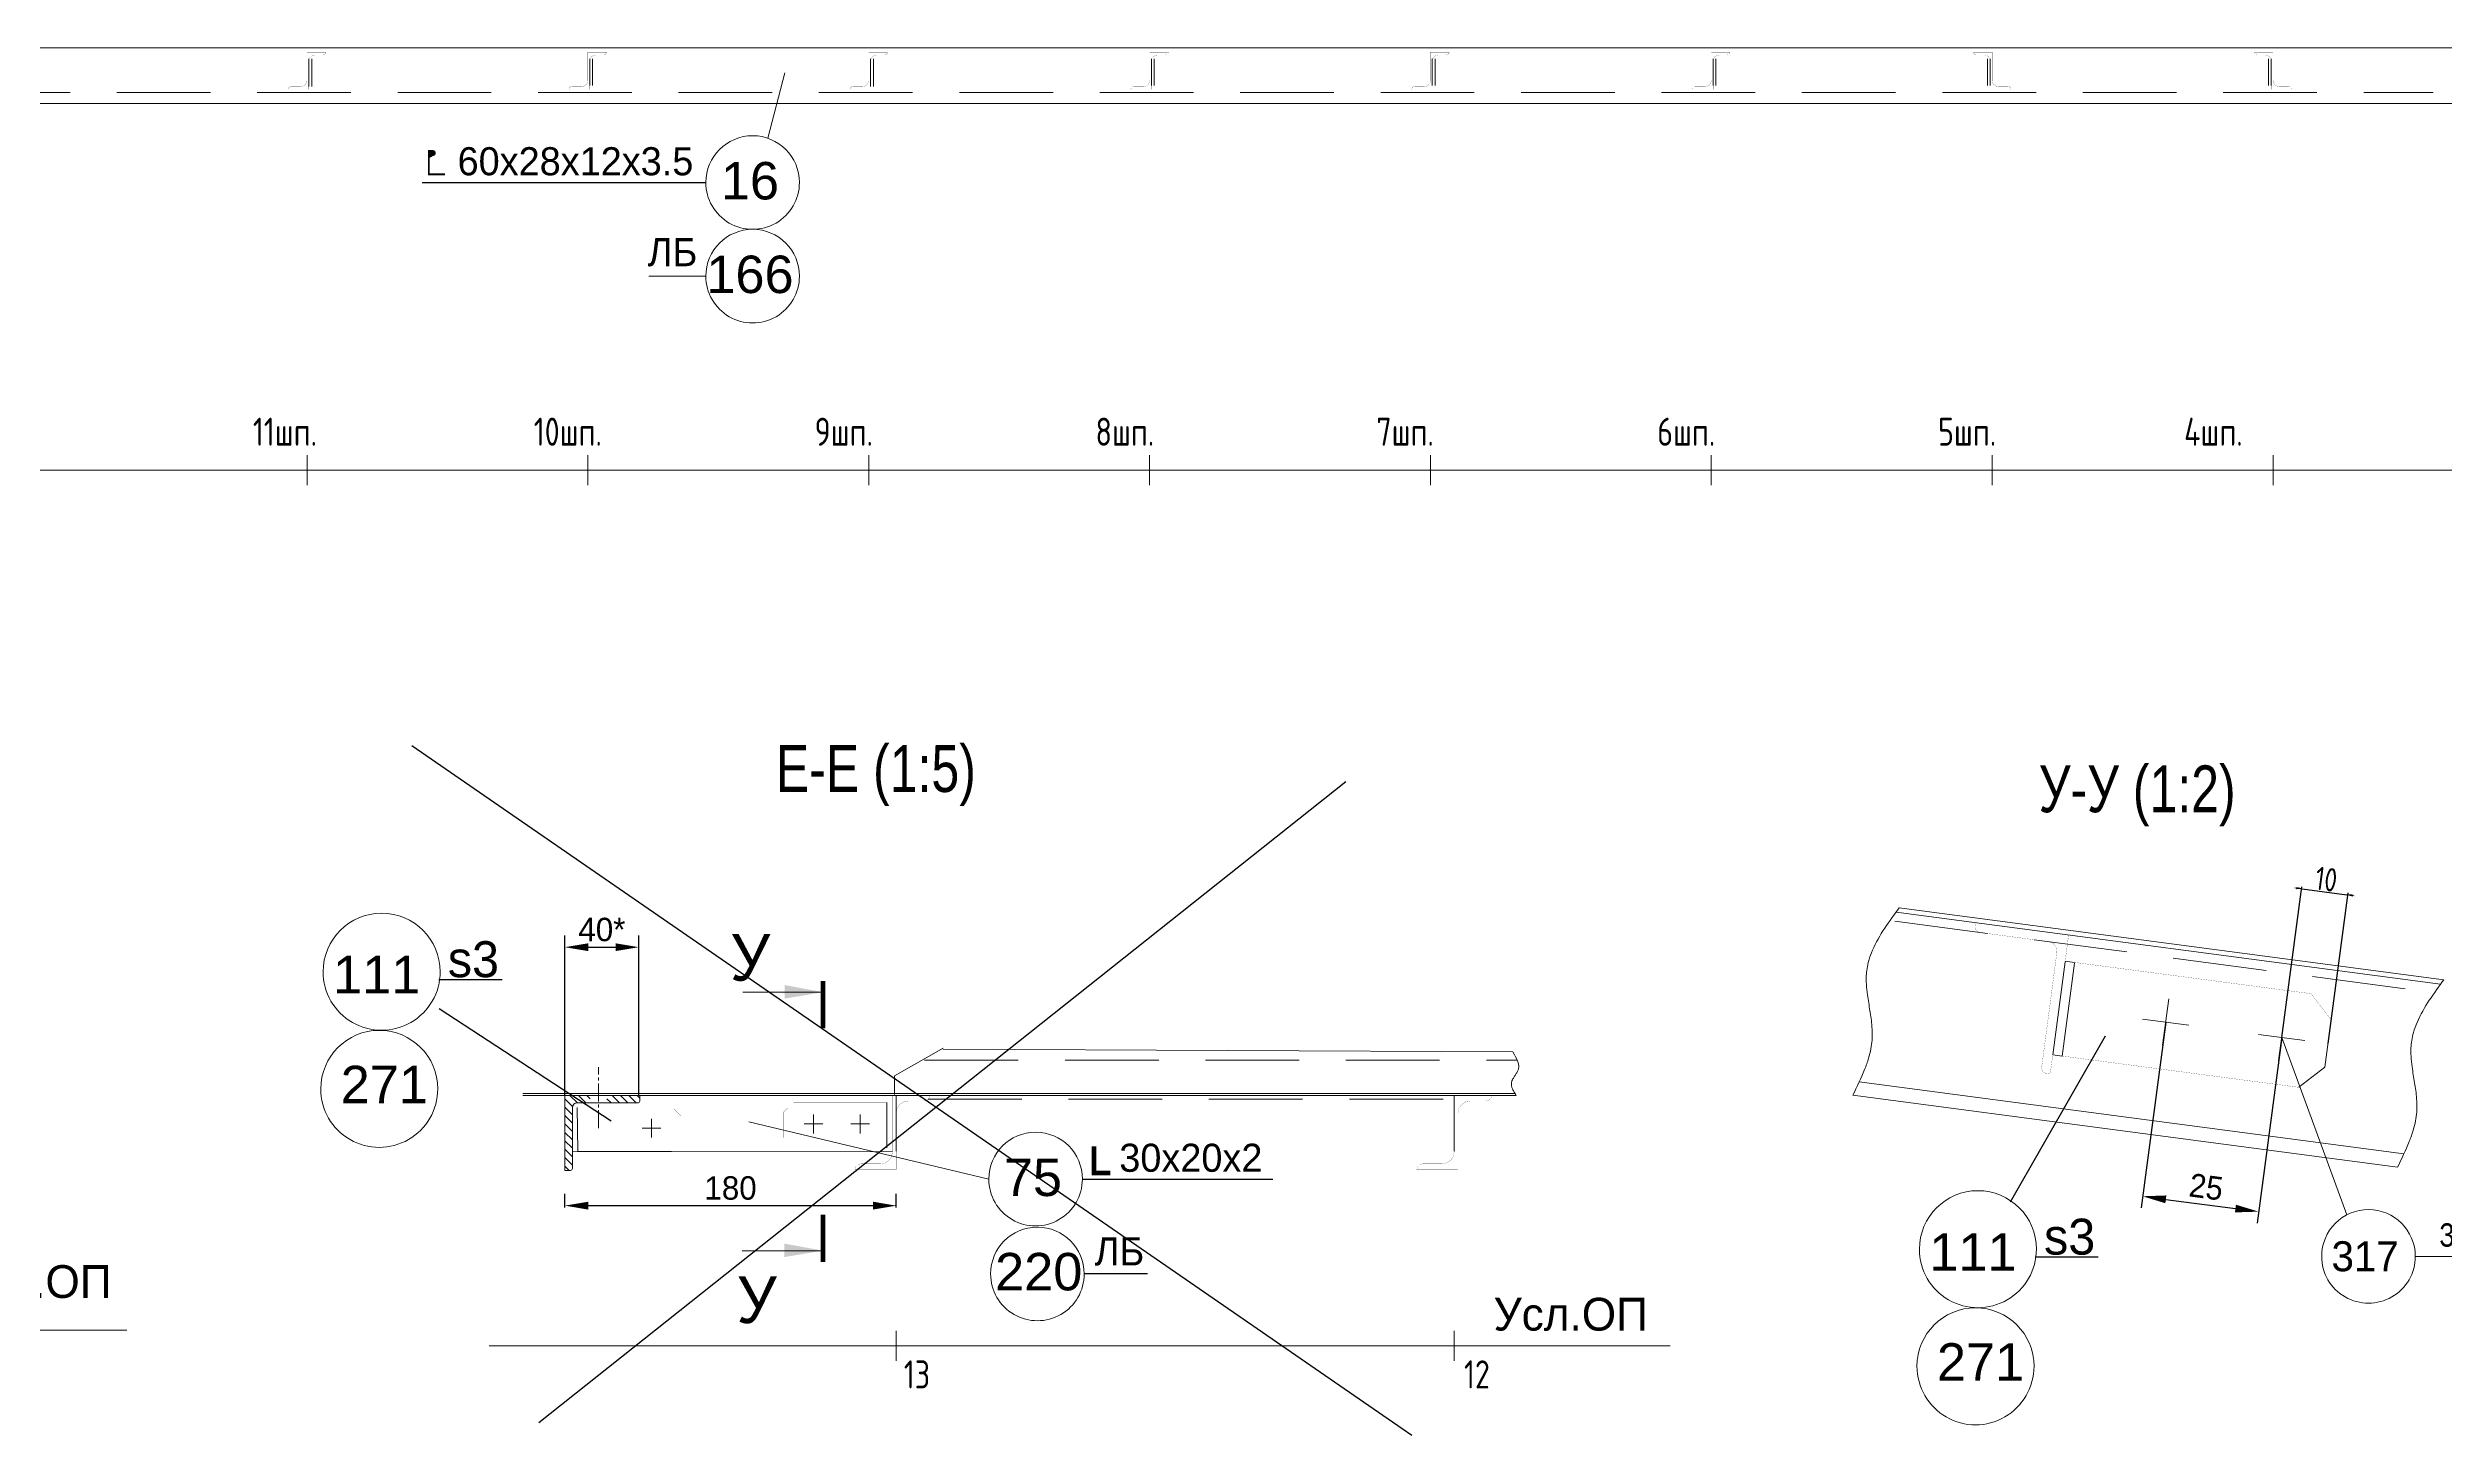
# Model space of a CAD drawing. Header units: millimetres. Extents: x 42007 to 66896, y -556 to 10827.
# Drawn here: x 48924 to 51484, y 1773 to 3255 of the extents above; entities that cross this region are included whole.
import ezdxf
from ezdxf.enums import TextEntityAlignment as Align

# ---------------------------------------------------------------- set-up
doc = ezdxf.new("R2010")
doc.units = ezdxf.units.MM
for name, pattern in [('K5LT32769', [0]), ('K5LT32770', [0]), ('K5LT32782', [150, 100, -50]), ('K5LT32786', [25.318241, 20.818241, -1.5, 1.5, -1.5]), ('K5LT32787', [28.574999, 19.049999, -3.175, 3.175, -3.175]), ('K5LT_BASIC', [0]), ('K5LT_THIN', [0])]:
    doc.linetypes.add(name, pattern=pattern)
doc.layers.get('Defpoints').update_dxf_attribs({"color": 250})
doc.layers.add('pen_7', color=1, linetype='Continuous')
doc.styles.add('KDIMTEXTSTYLE', font='GOST_AU.SHX', dxfattribs={"width": 0.96, "oblique": 15, "height": 5})
doc.styles.add('KTEXTSTYLE', font='GOST_AU.SHX', dxfattribs={"width": 0.96, "height": 5})
doc.styles.add('style5', font='arial.ttf', dxfattribs={"height": 3})
doc.dimstyles.new('ISO-10', dxfattribs={"dimscale": 10, "dimtxt": 2.5, "dimasz": 2.5, "dimexe": 1.25, "dimexo": 0, "dimtad": 1, "dimdec": 0, "dimtxsty": 'Standard', "dimcen": 2.5, "dimclrd": 7, "dimclre": 7, "dimclrt": 6, "dimadec": 0, "dimazin": 0, "dimtfac": 1, "dimtdec": 0, "dimtmove": 0, "dimatfit": 3, "dimfxl": 0, "dimarcsym": 0})
doc.dimstyles.new('KDIMSTYLE (1.00)', dxfattribs={"dimtxt": 5, "dimasz": 1, "dimexe": 2, "dimexo": 0, "dimgap": 1, "dimtad": 1, "dimtxsty": 'KDIMTEXTSTYLE', "dimsah": 1, "dimcen": 0, "dimdle": 1, "dimadec": 0, "dimazin": 0, "dimtfac": 0.667, "dimtmove": 0, "dimatfit": 3, "dimfxl": 0, "dimtvp": 1, "dimtolj": 1, "dimtzin": 0, "dimarcsym": 0})
pattern_1 = [(135, (50614.3363, 3365.0164), (-4.490128, -4.490128), [])]

# ---------------------------------------------------------------- blocks, each defined once
blk = doc.blocks.new('KDIMARROW_02')
blk.add_hatch(color=0).paths.add_polyline_path([(4.5, 0), (5, 0.7), (0, 0), (5, -0.7)])
at = {"color": 0, "linetype": 'K5LT_THIN', "lineweight": 18}
for p, q in [((0, 0), (-1, 0)), ((5, 0.7), (0, 0)), ((0, 0), (5, -0.7)), ((0, 0), (7, 0)), ((4.5, 0), (5, 0.7)), ((5, -0.7), (4.5, 0))]:
    blk.add_line(p, q, dxfattribs=at)
blk = doc.blocks.new('*D148')
at = {"color": 0, "lineweight": -2, "transparency": 16777216}
for p, q in [((51310.3, 2197.7), (51331.6, 2358.5)), ((51332.3, 2356.4), (51379.9, 2350.1)), ((51359.9, 2191.1), (51381.1, 2352))]:
    blk.add_line(p, q, dxfattribs=at)
at = {"layer": 'Defpoints', "color": 0, "transparency": 16777216}
for p in [(51380.9, 2350), (51310.3, 2197.7), (51359.9, 2191.1)]:
    blk.add_point(p, dxfattribs=at)
at = {"color": 0, "lineweight": -2, "transparency": 16777216}
for p, rotation in [((51331.3, 2356.6), 172.4636711767954), ((51380.9, 2350), 352.4636711767954)]:
    blk.add_blockref('KDIMARROW_02', p, dxfattribs=dict(at, rotation=rotation))
at = {"color": 7, "transparency": 16777216, "insert": (51357.9, 2366.7), "char_height": 5, "attachment_point": 5, "rotation": 352.4637, "style": 'KDIMTEXTSTYLE'}
blk.add_mtext('\\A1;\\H25.0;\\W0.965;\\Q0;\\H25.0;\\W0.965;\\Q0;\\Q0;10', dxfattribs=at)
blk = doc.blocks.new('*D149')
at = {"color": 7, "lineweight": -2, "transparency": 16777216}
for p, q in [((51186.4, 2214.1), (51160.1, 2015.6)), ((51310.3, 2197.7), (51284, 1999.2)), ((51186.5, 2024.7), (51260.9, 2014.9))]:
    blk.add_line(p, q, dxfattribs=at)
at = {"color": 7, "transparency": 16777216}
for points in [[(51187.1, 2028.9), (51186, 2020.6), (51161.7, 2028)], [(51261.4, 2019), (51260.3, 2010.8), (51285.7, 2011.6)]]:
    blk.add_solid(points, dxfattribs=at)
at = {"layer": 'Defpoints', "color": 0, "transparency": 16777216}
for p in [(51186.4, 2214.1), (51310.3, 2197.7), (51285.7, 2011.6)]:
    blk.add_point(p, dxfattribs=at)
at = {"color": 6, "transparency": 16777216, "insert": (51229.6, 2037.9), "char_height": 25, "attachment_point": 5, "rotation": 352.4597}
blk.add_mtext('\\H25.0;\\W0.965;\\Q0;\\H25.0;\\W0.965;\\Q0;\\Q0;25', dxfattribs=at)
blk = doc.blocks.new('*D86')
at = {"color": 7, "lineweight": -2, "transparency": 16777216}
for p, q in [((49476.4, 2016), (49476.4, 2030.5)), ((49830.4, 2016), (49830.4, 2030.5)), ((49501.4, 2018), (49805.4, 2018))]:
    blk.add_line(p, q, dxfattribs=at)
at = {"color": 7, "transparency": 16777216}
for points in [[(49501.4, 2022.2), (49501.4, 2013.8), (49476.4, 2018)], [(49805.4, 2022.2), (49805.4, 2013.8), (49830.4, 2018)]]:
    blk.add_solid(points, dxfattribs=at)
at = {"layer": 'Defpoints', "color": 0, "transparency": 16777216}
for p in [(49476.4, 2016), (49830.4, 2018), (49830.4, 2016)]:
    blk.add_point(p, dxfattribs=at)
at = {"color": 6, "transparency": 16777216, "insert": (49653.4, 2036.7), "char_height": 25, "attachment_point": 5}
blk.add_mtext('180', dxfattribs=at)

msp = doc.modelspace()

# ---------------------------------------------------------------- hatches: boundary and pattern name
for color, points in [(0, [(49335.441, 3140.168, 1), (49335.441, 3144.402), (49331.106, 3144.402), (49331.106, 3137.755)]), (7, [(49711.327, 2253.596), (49711.327, 2239.148), (49752.064, 2245.997)]), (7, [(49710.845, 1977.511), (49710.845, 1963.063), (49751.582, 1969.912)])]:
    msp.add_hatch(color=color).paths.add_polyline_path(points)
h = msp.add_hatch()
h.set_pattern_fill('', angle=90, style=0, pattern_type=0)
h.set_pattern_definition(pattern_1)
h.paths.add_polyline_path([(49489.518, 2127.684), (49503.416, 2127.685), (49503.416, 2133.685), (49499.951, 2135.685), (49476.416, 2135.685), (49476.416, 2055.685), (49482.416, 2055.685), (49483.83, 2056.271), (49484.416, 2057.685), (49484.416, 2122.685), (49485.2, 2125.373), (49487.306, 2127.218)])
h = msp.add_hatch()
h.set_pattern_fill('', angle=90, style=0, pattern_type=0)
h.set_pattern_definition(pattern_1)
h.paths.add_polyline_path([(49554.416, 2127.685), (49555.83, 2128.271), (49556.416, 2129.685), (49556.416, 2135.685), (49524.88, 2135.685), (49521.416, 2133.685), (49521.416, 2127.685)])

# ---------------------------------------------------------------- linework, layer by layer
at = {"color": 7, "linetype": 'K5LT32769', "lineweight": 18}
for p, q in [((48552.52, 3254.547), (51651.004, 3254.547)), ((49711.331, 3227.795), (49693.299, 3158.059)), ((48552.52, 3195.065), (51651.004, 3195.065)), ((49566.26, 3010.805), (49626.967, 3010.805)), ((49201.004, 2787.706), (49201.004, 2819.706)), ((49501.004, 2787.706), (49501.004, 2819.706)), ((49801.004, 2787.706), (49801.004, 2819.706)), ((50101.004, 2787.706), (50101.004, 2819.706)), ((50401.004, 2787.706), (50401.004, 2819.706)), ((50701.004, 2787.706), (50701.004, 2819.706)), ((51001.004, 2787.706), (51001.004, 2819.706)), ((51301.004, 2787.706), (51301.004, 2819.706)), ((50898.311, 2331.626), (51480.054, 2254.672)), ((50901.665, 2336.226), (51483.408, 2259.271)), ((51088.897, 2277.841), (51078.983, 2279.153)), ((49752.546, 2245.907), (49666.449, 2245.907)), ((51189.646, 2238.852), (51183.085, 2189.284)), ((51211.149, 2210.787), (51161.581, 2217.348)), ((51313.565, 2222.449), (51307.004, 2172.881)), ((51363.191, 2216.31), (51356.514, 2165.904)), ((49828.607, 2156.581), (49880.569, 2186.322)), ((49880.088, 2185.271), (50489.113, 2182.132)), ((51075.657, 2177.831), (51065.745, 2179.143)), ((51335.068, 2194.384), (51285.5, 2200.946)), ((51379.977, 2008.224), (51310.284, 2197.665)), ((49828.607, 2136.754), (49828.607, 2156.581)), ((51328.445, 2144.397), (51356.514, 2165.904)), ((51328.445, 2144.397), (51356.514, 2165.904)), ((49431.565, 2137.678), (50491.417, 2137.678)), ((49431.565, 2135.703), (50492.666, 2135.703)), ((49826.376, 2137.679), (49476.376, 2137.679)), ((49476.416, 2055.685), (49476.416, 2135.685)), ((49476.416, 2135.685), (49524.88, 2135.685)), ((49476.416, 2135.685), (49476.416, 2055.685)), ((49488.866, 2127.783), (49554.416, 2127.685)), ((49554.416, 2127.685), (49521.416, 2127.685)), ((49521.416, 2127.685), (49554.416, 2127.685)), ((49524.88, 2135.685), (49556.416, 2135.685)), ((49556.416, 2129.685), (49556.416, 2135.685)), ((49830.376, 2076.153), (49830.376, 2135.635)), ((49830.376, 2135.635), (50426.376, 2135.635)), ((49830.376, 2076.525), (49830.376, 2124.561)), ((50426.376, 2076.153), (50426.376, 2135.635)), ((50426.376, 2076.525), (50426.376, 2124.561)), ((51433.943, 2059.029), (50852.199, 2135.984)), ((49484.416, 2122.685), (49484.416, 2057.685)), ((49489.416, 2122.685), (49490.416, 2076.153)), ((49558.904, 2100.776), (49578.904, 2100.776)), ((49568.904, 2110.776), (49568.904, 2090.776)), ((49929.204, 2046.358), (49672.999, 2107.403)), ((49751.888, 2105.216), (49731.888, 2105.216)), ((49741.888, 2115.216), (49741.888, 2095.216)), ((49801.888, 2105.216), (49781.888, 2105.216)), ((49791.888, 2115.216), (49791.888, 2095.216)), ((49484.416, 2075.781), (49826.376, 2075.447)), ((49482.416, 2055.685), (49476.416, 2055.685)), ((49482.416, 2055.685), (49476.416, 2055.685)), ((49752.064, 1969.822), (49665.967, 1969.822)), ((51607.048, 1963.822), (51452.966, 1963.822)), ((47948.402, 1885.083), (49008.475, 1885.083)), ((49830.376, 1852.319), (49830.376, 1884.319)), ((50426.376, 1852.319), (50426.376, 1884.319)), ((49395.7, 1868.319), (50657.151, 1868.319))]:
    msp.add_line(p, q, dxfattribs=at)
at = {"color": 7, "linetype": 'K5LT32782', "lineweight": 18}
for p, q in [((49203.004, 3213.225), (49203.004, 3243.07)), ((49206.004, 3213.225), (49206.004, 3243.07)), ((49503.004, 3214.323), (49503.004, 3243.07)), ((49506.004, 3214.323), (49506.004, 3243.07)), ((49803.004, 3213.225), (49803.004, 3243.07)), ((49806.004, 3213.225), (49806.004, 3243.07)), ((50103.004, 3214.323), (50103.004, 3243.07)), ((50106.004, 3214.323), (50106.004, 3243.07)), ((50403.004, 3214.323), (50403.004, 3243.07)), ((50406.004, 3214.323), (50406.004, 3243.07)), ((50703.004, 3214.323), (50703.004, 3243.07)), ((50706.004, 3214.323), (50706.004, 3243.07)), ((50996.004, 3214.323), (50996.004, 3243.07)), ((50999.004, 3214.323), (50999.004, 3243.07)), ((51296.004, 3214.323), (51296.004, 3243.07)), ((51299.004, 3214.323), (51299.004, 3243.07)), ((48397.867, 3207.065), (51471.941, 3207.065)), ((50896.999, 2321.713), (51478.743, 2244.758)), ((51065.745, 2179.143), (51078.982, 2279.143)), ((51065.745, 2179.143), (51078.982, 2279.143)), ((51075.657, 2177.831), (51088.894, 2277.831)), ((51075.657, 2177.831), (51088.894, 2277.831)), ((49860.731, 2173.271), (50493.85, 2173.271)), ((49820.376, 2079.692), (49820.376, 2128.103)), ((49864.454, 2131.635), (50426.376, 2131.635))]:
    msp.add_line(p, q, dxfattribs=at)
at = {"color": 0}
for p, q in [((49323.941, 3110.657), (49626.967, 3110.802)), ((49409.324, 2259.141), (49341.835, 2259.141)), ((49525.759, 2108.343), (49342.189, 2228.29)), ((51121.564, 2199.115), (51020.176, 2021.801)), ((50029.204, 2046.358), (50232.76, 2046.455)), ((51114.363, 1962.806), (51046.874, 1962.806)), ((50098.682, 1945.061), (50031.192, 1945.061))]:
    msp.add_line(p, q, dxfattribs=at)
at = {"color": 7, "linetype": 'K5LT32770', "lineweight": 18}
for p, q in [((45977.521, 2803.706), (52439.59, 2803.706)), ((51440.798, 2073.253), (50859.054, 2150.207))]:
    msp.add_line(p, q, dxfattribs=at)
at = {"color": 1}
for p, q in [((49312.78, 2509.449), (50381.183, 1772.958)), ((49448.785, 1786.214), (50310.48, 2471.151))]:
    msp.add_line(p, q, dxfattribs=at)
at = {"color": 7}
for p, q in [((49476.416, 2135.685), (49476.416, 2306.547)), ((49555.536, 2136.517), (49555.536, 2306.547)), ((49501.416, 2294.047), (49530.536, 2294.047))]:
    msp.add_line(p, q, dxfattribs=at)
at = {"color": 7, "linetype": 'K5LT32787', "lineweight": 18}
msp.add_line((49512.416, 2100.77), (49512.416, 2165.84), dxfattribs=at)
at = {"color": 7, "linetype": 'K5LT32786', "const_width": 0.18}
for points in [[(49201.004, 3250.018), (49201.004, 3219.785), (49200.51, 3217.32), (49199.099, 3215.229), (49196.992, 3213.833), (49194.504, 3213.342), (49184.004, 3213.342), (49182.504, 3212.944), (49181.406, 3211.855), (49181.004, 3210.368), (49203.004, 3210.368), (49203.004, 3240.601), (49203.498, 3243.067), (49204.908, 3245.157), (49207.017, 3246.553), (49209.504, 3247.044), (49218.004, 3247.044), (49219.504, 3247.442), (49220.601, 3248.531), (49221.004, 3250.018), (49201.004, 3250.018)], [(49501.004, 3250.018), (49501.004, 3219.785), (49500.51, 3217.32), (49499.099, 3215.229), (49496.992, 3213.833), (49494.504, 3213.342), (49484.004, 3213.342), (49482.504, 3212.944), (49481.406, 3211.855), (49481.004, 3210.368), (49503.004, 3210.368), (49503.004, 3240.601), (49503.498, 3243.067), (49504.908, 3245.157), (49507.017, 3246.553), (49509.504, 3247.044), (49518.004, 3247.044), (49519.504, 3247.442), (49520.601, 3248.531), (49521.004, 3250.018), (49501.004, 3250.018)], [(49801.004, 3250.018), (49801.004, 3219.785), (49800.51, 3217.32), (49799.099, 3215.229), (49796.992, 3213.833), (49794.504, 3213.342), (49784.004, 3213.342), (49782.504, 3212.944), (49781.406, 3211.855), (49781.004, 3210.368), (49803.004, 3210.368), (49803.004, 3240.601), (49803.498, 3243.067), (49804.908, 3245.157), (49807.015, 3246.553), (49809.504, 3247.044), (49818.004, 3247.044), (49819.504, 3247.442), (49820.601, 3248.531), (49821.004, 3250.018), (49801.004, 3250.018)], [(50101.004, 3250.018), (50101.004, 3219.785), (50100.51, 3217.32), (50099.099, 3215.229), (50096.992, 3213.833), (50094.504, 3213.342), (50084.004, 3213.342), (50082.504, 3212.944), (50081.406, 3211.855), (50081.004, 3210.368), (50103.004, 3210.368), (50103.004, 3240.601), (50103.498, 3243.067), (50104.908, 3245.157), (50107.015, 3246.553), (50109.504, 3247.044), (50118.004, 3247.044), (50119.504, 3247.442), (50120.601, 3248.531), (50121.004, 3250.018), (50101.004, 3250.018)], [(50401.004, 3250.018), (50401.004, 3219.785), (50400.51, 3217.32), (50399.099, 3215.229), (50396.992, 3213.833), (50394.504, 3213.342), (50384.004, 3213.342), (50382.504, 3212.944), (50381.406, 3211.855), (50381.004, 3210.368), (50403.004, 3210.368), (50403.004, 3240.601), (50403.498, 3243.067), (50404.908, 3245.157), (50407.015, 3246.553), (50409.504, 3247.044), (50418.004, 3247.044), (50419.504, 3247.442), (50420.601, 3248.531), (50421.004, 3250.018), (50401.004, 3250.018)], [(50701.004, 3250.018), (50701.004, 3219.785), (50700.51, 3217.32), (50699.099, 3215.229), (50696.992, 3213.833), (50694.504, 3213.342), (50684.004, 3213.342), (50682.504, 3212.944), (50681.406, 3211.855), (50681.004, 3210.368), (50703.004, 3210.368), (50703.004, 3240.601), (50703.498, 3243.067), (50704.908, 3245.157), (50707.015, 3246.553), (50709.504, 3247.044), (50718.004, 3247.044), (50719.504, 3247.442), (50720.601, 3248.531), (50721.004, 3250.018), (50701.004, 3250.018)], [(51001.004, 3250.018), (51001.004, 3219.785), (51001.498, 3217.32), (51002.908, 3215.229), (51005.015, 3213.833), (51007.504, 3213.342), (51018.004, 3213.342), (51019.504, 3212.944), (51020.601, 3211.855), (51021.004, 3210.368), (50999.004, 3210.368), (50999.004, 3240.601), (50998.51, 3243.067), (50997.099, 3245.157), (50994.992, 3246.553), (50992.504, 3247.044), (50984.004, 3247.044), (50982.504, 3247.442), (50981.406, 3248.531), (50981.004, 3250.018), (51001.004, 3250.018)], [(51301.004, 3250.018), (51301.004, 3219.785), (51301.498, 3217.32), (51302.908, 3215.229), (51305.015, 3213.833), (51307.504, 3213.342), (51318.004, 3213.342), (51319.504, 3212.944), (51320.601, 3211.855), (51321.004, 3210.368), (51299.004, 3210.368), (51299.004, 3240.601), (51298.51, 3243.067), (51297.099, 3245.157), (51294.992, 3246.553), (51292.504, 3247.044), (51284.004, 3247.044), (51282.504, 3247.442), (51281.406, 3248.531), (51281.004, 3250.018), (51301.004, 3250.018)], [(51063.034, 2158.578), (51058.078, 2159.235), (51054.765, 2161.15), (51053.776, 2164.847), (51070.168, 2288.767), (51069.496, 2293.9), (51066.347, 2298.008), (51061.567, 2299.993), (50987.214, 2309.828), (50983.901, 2311.743), (50982.912, 2315.441), (50983.569, 2320.397), (51082.704, 2307.283), (51063.034, 2158.578)]]:
    msp.add_lwpolyline(points, dxfattribs=at)
at = {"color": 0}
msp.add_lwpolyline([(49331.106, 3145.435, 0, 0, 0), (49333.459, 3145.435, 0, 0, 0), (49333.459, 3145.435, 0, 0, 0), (49331.106, 3145.435, 0, 0, 0), (49331.106, 3145.435, 20, 20, 0)], format="xyseb", dxfattribs=at)
at = {"color": 0, "const_width": 2}
msp.add_lwpolyline([(49330.486, 3144.402), (49335.441, 3144.402, -1), (49335.441, 3140.168), (49330.583, 3137.464)], format="xyb", dxfattribs=at)
at = {"color": 0}
for points, const_width in [([(49331.106, 3145.435), (49331.106, 3119.618), (49348.249, 3119.618)], 2), ([(49752.064, 2257.955), (49752.064, 2207.474)], 5), ([(50041.479, 2081.251), (50041.479, 2052.931), (50059.19, 2052.931)], 5), ([(49752.064, 1957.865), (49752.064, 2008.346)], 5)]:
    msp.add_lwpolyline(points, dxfattribs=dict(at, const_width=const_width))
at = {"color": 7, "linetype": 'K5LT32769', "const_width": 0.18}
for points in [[(51363.191, 2216.31), (51341.692, 2244.375), (51088.897, 2277.841), (51075.657, 2177.818), (51328.445, 2144.397)], [(51363.191, 2216.31), (51341.692, 2244.375), (51088.897, 2277.841), (51075.657, 2177.818), (51328.445, 2144.397)], [(49431.565, 2137.679), (49845.873, 2137.679), (50491.416, 2137.679)], [(49710.376, 2090.525), (49710.376, 2118.171), (49720.376, 2128.103), (49820.376, 2128.103)], [(49826.376, 2135.703), (49826.376, 2075.447), (49825.386, 2070.533), (49822.568, 2066.367), (49818.351, 2063.583), (49813.376, 2062.605), (49792.376, 2062.605), (49789.376, 2061.811), (49787.18, 2059.642), (49786.376, 2056.679), (49830.376, 2056.679), (49830.376, 2116.935), (49831.365, 2121.849), (49834.183, 2126.015), (49838.401, 2128.799), (49843.376, 2129.776), (49860.376, 2129.776), (49863.376, 2130.57), (49865.572, 2132.739), (49866.376, 2135.703), (49826.376, 2135.703)], [(50426.376, 2135.703), (50426.376, 2075.447), (50425.386, 2070.533), (50422.568, 2066.367), (50418.351, 2063.583), (50413.376, 2062.605), (50392.376, 2062.605), (50389.376, 2061.811), (50387.18, 2059.642), (50386.376, 2056.679), (50430.376, 2056.679), (50430.376, 2116.935), (50431.365, 2121.849), (50434.183, 2126.015), (50438.401, 2128.799), (50443.376, 2129.776), (50460.376, 2129.776), (50463.376, 2130.57), (50465.572, 2132.739), (50466.376, 2135.703), (50426.376, 2135.703)], [(49600.416, 2086.085), (49600.416, 2113.732), (49590.416, 2123.663), (49490.416, 2123.663)], [(49490.416, 2076.153), (49590.416, 2076.153), (49600.416, 2086.085)], [(49820.376, 2080.593), (49720.376, 2080.593), (49710.376, 2090.525)]]:
    msp.add_lwpolyline(points, dxfattribs=at)
at = {"color": 5, "linetype": 'K5LT_BASIC', "true_color": 0x0000ff, "const_width": 0.6}
for points in [[(49752.064, 2257.955), (49752.064, 2207.474)], [(49752.064, 1957.865), (49752.064, 2008.346)]]:
    msp.add_lwpolyline(points, dxfattribs=at)
at = {"color": 7, "linetype": 'K5LT32769', "lineweight": 18}
for centre, radius, start, end in [((49676.967, 3110.802), 50, 0, 179.999977), ((49676.967, 3110.802), 50, 179.999977, 0), ((49676.967, 3010.801), 50, 0, 179.999977), ((49676.967, 3010.801), 50, 179.999977, 0), ((49280.712, 2267.819), 62.5, 0, 179.999977), ((49280.712, 2267.819), 62.5, 179.999977, 0), ((49278.158, 2142.73), 62.5, 0, 179.999977), ((49278.158, 2142.73), 62.5, 179.999977, 0), ((49489.416, 2122.685), 5, 90, 180), ((49554.416, 2129.685), 2, 270, 0), ((49979.204, 2046.358), 50, 0, 179.999977), ((49482.416, 2057.685), 2, 270, 0), ((49979.204, 2046.358), 50, 179.999977, 0), ((50985.751, 1971.484), 62.5, 0, 179.999977), ((51402.966, 1963.822), 50, 0, 179.999977), ((49981.192, 1945.061), 50, 0, 179.999977), ((50985.751, 1971.484), 62.5, 179.999977, 0), ((51402.966, 1963.822), 50, 179.999977, 0), ((49981.192, 1945.061), 50, 179.999977, 0), ((50983.197, 1846.395), 62.5, 0, 179.999977), ((50983.197, 1846.395), 62.5, 179.999977, 0)]:
    msp.add_arc(centre, radius, start, end, dxfattribs=at)
for points, knots in [([(50901.665, 2336.226), (50891.417, 2321.832), (50877.824, 2304.09), (50869.345, 2280.822), (50867.247, 2271.598), (50866.409, 2263.102), (50866.576, 2253.713), (50867.935, 2241.319), (50870.537, 2226.364), (50872.919, 2210.279), (50873.172, 2196.576), (50871.569, 2185.223), (50868.932, 2174.663), (50862.974, 2157.895), (50856.616, 2145.003), (50852.199, 2135.984)], [0, 0, 0, 0, 3.77462041, 4.58006001, 5.20115622, 5.76155164, 6.3738384, 7.17521343, 8.38452092, 9.57074704, 10.59455951, 11.25774185, 11.97996807, 12.88310666, 15, 15, 15, 15]), ([(51483.408, 2259.271), (51473.161, 2244.877), (51459.568, 2227.135), (51451.088, 2203.867), (51448.991, 2194.643), (51448.153, 2186.147), (51448.32, 2176.758), (51449.678, 2164.365), (51452.28, 2149.409), (51454.663, 2133.324), (51454.916, 2119.622), (51453.313, 2108.268), (51450.676, 2097.709), (51444.717, 2080.94), (51438.36, 2068.048), (51433.943, 2059.029)], [0, 0, 0, 0, 3.77462041, 4.58006001, 5.20115622, 5.76155164, 6.3738384, 7.17521343, 8.38452092, 9.57074704, 10.59455951, 11.25774185, 11.97996807, 12.88310666, 15, 15, 15, 15]), ([(50489.113, 2182.132), (50491.017, 2178.797), (50493.616, 2174.754), (50495.047, 2169.664), (50495.324, 2167.801), (50495.359, 2166.259), (50495.221, 2164.894), (50494.929, 2163.613), (50494.454, 2162.3), (50493.713, 2160.762), (50492.506, 2158.732), (50490.88, 2156.333), (50489.225, 2153.774), (50488.142, 2151.608), (50487.63, 2149.982), (50487.434, 2148.842), (50487.389, 2147.794), (50487.465, 2146.713), (50487.681, 2145.519), (50488.077, 2144.144), (50488.74, 2142.466), (50490.196, 2139.563), (50491.645, 2137.309), (50492.666, 2135.703)], [0, 0, 0, 0, 5.2682506, 6.33477007, 7.1341176, 7.80945373, 8.41652828, 8.98553696, 9.58164188, 10.30181565, 11.29215445, 12.77297093, 14.22249692, 15.41202607, 16.03476986, 16.52176068, 16.97340691, 17.45029624, 17.98539733, 18.61106757, 19.38289349, 20.42334889, 23, 23, 23, 23])]:
    msp.add_open_spline(points, degree=3, knots=knots, dxfattribs=at)
at = {"color": 7}
for points in [[(49501.416, 2298.214), (49501.416, 2289.88), (49476.416, 2294.047)], [(49530.536, 2298.214), (49530.536, 2289.88), (49555.536, 2294.047)]]:
    msp.add_solid(points, dxfattribs=at)

# ---------------------------------------------------------------- texts
at = {"color": 7, "attachment_point": 1}
for s, insert, char_height, style in [('{\\H10x;\\W0.965;60x28x12x3.5}', (49361.826, 3148.513), 3, 'style5'), ('\\H3.5;\\W0.965;\\Q15;\\Q0;\\H30.00;ЛБ', (49564.879, 3051.4), 3, 'style5'), ('{\\H12x;\\W0.965;11шп.}', (49143.204, 2859.631), 2.5, 'KTEXTSTYLE'), ('{\\H12x;\\W0.965;10шп.}', (49443.204, 2859.631), 2.5, 'KTEXTSTYLE'), ('{\\H12x;\\W0.965;9шп.}', (49743.204, 2859.631), 2.5, 'KTEXTSTYLE'), ('{\\H12x;\\W0.965;8шп.}', (50043.204, 2859.631), 2.5, 'KTEXTSTYLE'), ('{\\H12x;\\W0.965;7шп.}', (50343.204, 2859.631), 2.5, 'KTEXTSTYLE'), ('{\\H12x;\\W0.965;6шп.}', (50643.204, 2859.631), 2.5, 'KTEXTSTYLE'), ('{\\H12x;\\W0.965;5шп.}', (50943.204, 2859.631), 2.5, 'KTEXTSTYLE'), ('{\\H12x;\\W0.965;4шп.}', (51205.983, 2859.631), 2.5, 'KTEXTSTYLE'), ('\\H3.5;\\W0.965;\\Q15;\\Q0;\\W0.765;\\H50.00;Е-Е (1:5)', (49701.684, 2509.837), 2.4, 'style5'), ('\\H3.5;\\W0.965;\\Q15;\\Q0;\\W0.765;\\H50.00;У-У (1:2)', (51050.721, 2488.193), 2.4, 'style5'), ('\\H3.5;\\W0.965;\\Q15;\\Q0;\\H50.00;У', (49652.993, 2308.296), 2.4, 'style5'), ('{\\H12.8x;\\W0.965;s3}', (49351.39, 2300.427), 3, 'style5'), ('{\\H10x;\\W0.965;30х20х2}', (50068.632, 2084.163), 3, 'style5'), ('{\\H12.8x;\\W0.965;s3}', (51056.429, 2004.092), 3, 'style5'), ('\\H3.5;\\W0.965;\\Q15;\\Q0;\\W0.765;\\H25.00;Зак.4-8', (51478.754, 1999.165), 3, 'style5'), ('\\H3.5;\\W0.965;\\Q15;\\Q0;\\H30.00;ЛБ', (50042.209, 1984.107), 3, 'style5'), ('\\H3.5;\\W0.965;\\Q15;\\Q0;\\H35.00;Усл.ОП', (48827.406, 1954.44), 2.4, 'style5'), ('\\H3.5;\\W0.965;\\Q15;\\Q0;\\H50.00;У', (49659.936, 1942.611), 2.4, 'style5'), ('\\H3.5;\\W0.965;\\Q15;\\Q0;\\H35.00;Усл.ОП', (50468.435, 1919.564), 2.4, 'style5'), ('{\\H12x;\\W0.965;13}', (49838.464, 1852.749), 2.5, 'KTEXTSTYLE'), ('{\\H12x;\\W0.965;12}', (50436.845, 1852.749), 2.5, 'KTEXTSTYLE')]:
    msp.add_mtext(s, dxfattribs=dict(at, insert=insert, char_height=char_height, style=style))
at = {"color": 0, "insert": (49515.976, 2312.797), "char_height": 25, "attachment_point": 5}
msp.add_mtext('40*', dxfattribs=at)
at = {"layer": 'pen_7', "color": 2, "linetype": 'Continuous', "style": 'style5'}
for s, p in [('16', (49674.127, 3112.709)), ('166', (49674.127, 3012.709)), ('111', (49275.445, 2264.843)), ('271', (49283.549, 2147.412)), ('75', (49976.365, 2048.265)), ('111', (50980.484, 1968.508)), ('220', (49982.554, 1947.51)), ('271', (50988.588, 1851.077))]:
    msp.add_text(s, height=40, dxfattribs=at).set_placement(p, align=Align.MIDDLE_CENTER)
at = {"layer": 'pen_7', "color": 2, "linetype": 'Continuous', "insert": (51363.452, 1979.966), "char_height": 40, "attachment_point": 1, "style": 'style5'}
msp.add_mtext('\\H3.5;\\W0.965;\\Q15;\\Q0;\\H32.00;317', dxfattribs=at)

# ---------------------------------------------------------------- dimensions: what is measured, and where the dimension line sits
at = {"color": 7}
dim = msp.add_linear_dim(base=(51380.875, 2350.009), p1=(51310.284, 2197.665), p2=(51359.852, 2191.107), angle=352.463671, text='\\H25.0;\\W0.965;\\Q0;\\H25.0;\\W0.965;\\Q0;\\Q0;10', dimstyle='KDIMSTYLE (1.00)', override={"dimexo": 0, "dimblk1": 'KDIMARROW_02', "dimblk2": 'KDIMARROW_02', "dimse1": 0, "dimse2": 0, "dimclrt": 7, "dimtolj": 1}, dxfattribs=at)
dim.commit()
dim.dimension.update_dxf_attribs({"geometry": '*D148', "text_midpoint": (51356.091, 2353.288), "dimtype": 161})
at = {"color": 4}
dim = msp.add_linear_dim(base=(51285.657, 2011.615), p1=(51186.365, 2214.068), p2=(51310.284, 2197.665), angle=352.459731, text='\\H25.0;\\W0.965;\\Q0;\\H25.0;\\W0.965;\\Q0;\\Q0;25', dimstyle='ISO-10', override={"dimfxl": 1.25}, dxfattribs=at)
dim.commit()
dim.dimension.update_dxf_attribs({"geometry": '*D149', "text_midpoint": (51227.139, 2019.361), "dimtype": 161})
dim = msp.add_linear_dim(base=(49830.376, 2017.997), p1=(49476.416, 2015.997), p2=(49830.376, 2015.997), text='180', dimstyle='ISO-10', override={"dimfxl": 1.25}, dxfattribs=at)
dim.commit()
dim.dimension.update_dxf_attribs({"geometry": '*D86', "text_midpoint": (49653.396, 2036.747)})

doc.saveas('drawing.dxf')
